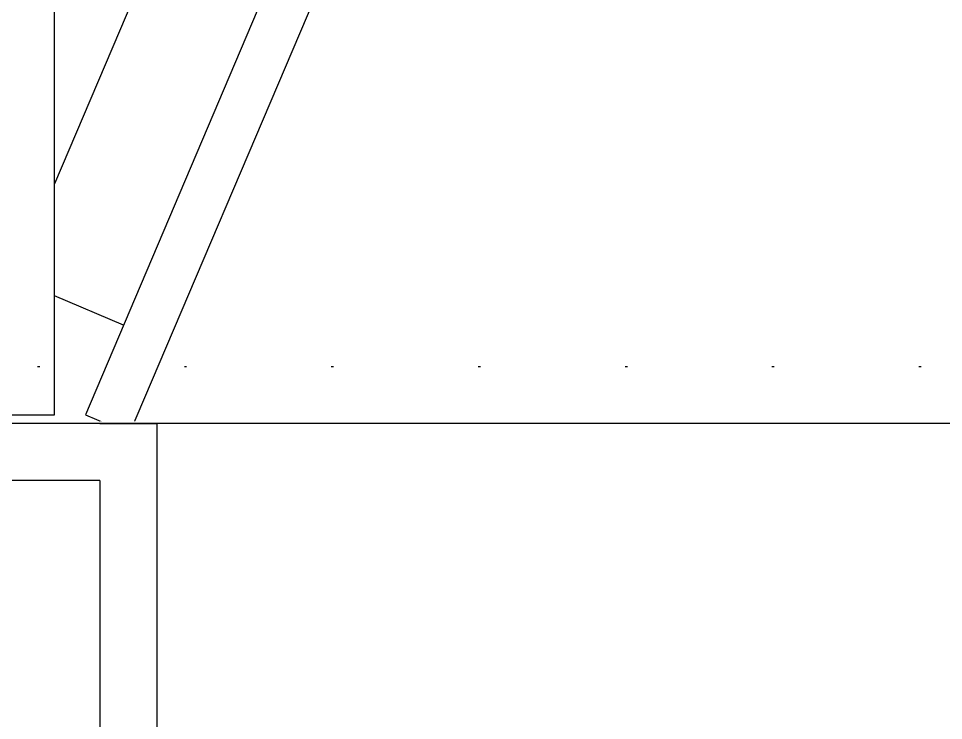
# Model space of a CAD drawing. Header units: inches. Extents: x 21 to 32698, y 13 to 3712.
# Drawn here: x 4473.18 to 4513.8, y 991.54 to 1022.37 of the extents above; entities that cross this region are included whole.
import ezdxf

# ---------------------------------------------------------------- set-up
doc = ezdxf.new("R2010")
doc.units = ezdxf.units.IN
doc.header["$MEASUREMENT"] = 0
doc.set_wipeout_variables(frame=1)
doc.linetypes.add('DOT', pattern=[6.35, 0, -6.35])
for name, color, linetype, lineweight in [('Z_MİM_-KM-BEAM-RAY', 8, 'DOT', 25), ('Z_MİM_-KM-ELECTRIC', 8, 'Continuous', 25), ('Z_MİM_-KM-GLAZ', 8, 'Continuous', 25), ('Z_MİM_-KM-Silik tarama', 8, 'Continuous', 25), ('Z_MİM_-KM-WALL', 8, 'Continuous', 25), ('Z_MİM_-KM-WALL-PL', 8, 'Continuous', 25), ('Z_MİM_-KM-WALL-PLASTER', 8, 'Continuous', 25)]:
    doc.layers.add(name, color=color, linetype=linetype, lineweight=lineweight)

# ---------------------------------------------------------------- blocks, each defined once
blk = doc.blocks.new('*U172')
blk.add_wipeout([(-0.001, 3.235), (72.091, 3.235), (72.091, -60.702), (28.047, -60.702), (57.502, -73.218), (60.614, -76.94), (59.418, -81.642), (61.925, -82.707), (59.885, -87.507), (64.176, -89.33), (63.351, -91.273), (-0.826, -64.003), (0, -60.702)])
at = {"linetype": 'Continuous'}
for p, q in [((0, 0), (0, -60.702)), ((0, -60.702), (72.462, -60.702)), ((0, -62.06), (-0.826, -64.003)), ((64.176, -89.33), (0, -62.06)), ((-0.826, -64.003), (63.351, -91.273))]:
    blk.add_line(p, q, dxfattribs=at)
at = {"layer": 'Z_MİM_-KM-Silik tarama'}
for p, q in [((3.928, -63.729), (5.214, -60.702)), ((61.925, -82.707), (10.14, -60.702))]:
    blk.add_line(p, q, dxfattribs=at)
blk = doc.blocks.new('-KM_Kiriş İzi_ZK')
at = {"layer": 'Z_MİM_-KM-BEAM-RAY'}
blk.add_line((665, 25), (1285, 25), dxfattribs=at)
blk = doc.blocks.new('-KM-AL5 140_164')
blk.add_wipeout([(151.488, -34.02), (151.726, -15.48), (149.45, -15.45), (149.45, 7.15), (9.45, 7.15), (9.45, -15.45), (7.398, -15.45), (7.567, -34.061)])
at = {"layer": 'Z_MİM_-KM-WALL'}
blk.add_line((9.45, 4.55), (9.45, -17.85), dxfattribs=at)
at = {"layer": 'Z_MİM_-KM-WALL-PLASTER'}
blk.add_lwpolyline([(9.45, 7.05), (11.95, 7.05), (11.95, -17.85)], dxfattribs=at)

msp = doc.modelspace()

# ---------------------------------------------------------------- linework, layer by layer
at = {"layer": 'Z_MİM_-KM-WALL-PL'}
msp.add_lwpolyline([(4616.758, 1002.083), (3996.758, 1002.083)], dxfattribs=at)

# ---------------------------------------------------------------- block references
at = {"layer": 'Z_MİM_-KM-ELECTRIC', "rotation": 90}
msp.add_blockref('*U172', (4414.059, 1004.974), dxfattribs=at)

# ---------------------------------------------------------------- next in the draw order: block references
at = {"layer": 'Z_MİM_-KM-BEAM-RAY'}
msp.add_blockref('-KM_Kiriş İzi_ZK', (3331.714, 982.083), dxfattribs=at)

# ---------------------------------------------------------------- next in the draw order: block references
at = {"layer": 'Z_MİM_-KM-GLAZ'}
msp.add_blockref('-KM-AL5 140_164', (4467.307, 997.533), dxfattribs=at)

# ---------------------------------------------------------------- next in the draw order: linework, layer by layer
at = {"layer": 'Z_MİM_-KM-WALL-PLASTER'}
msp.add_lwpolyline([(4481.758, 1389.583), (4624.257, 1389.583), (4624.257, 1354.583), (4614.257, 1354.583), (4614.257, 1004.583), (4409.258, 1004.583), (4409.258, 1082.083)], dxfattribs=at)

doc.saveas('drawing.dxf')
